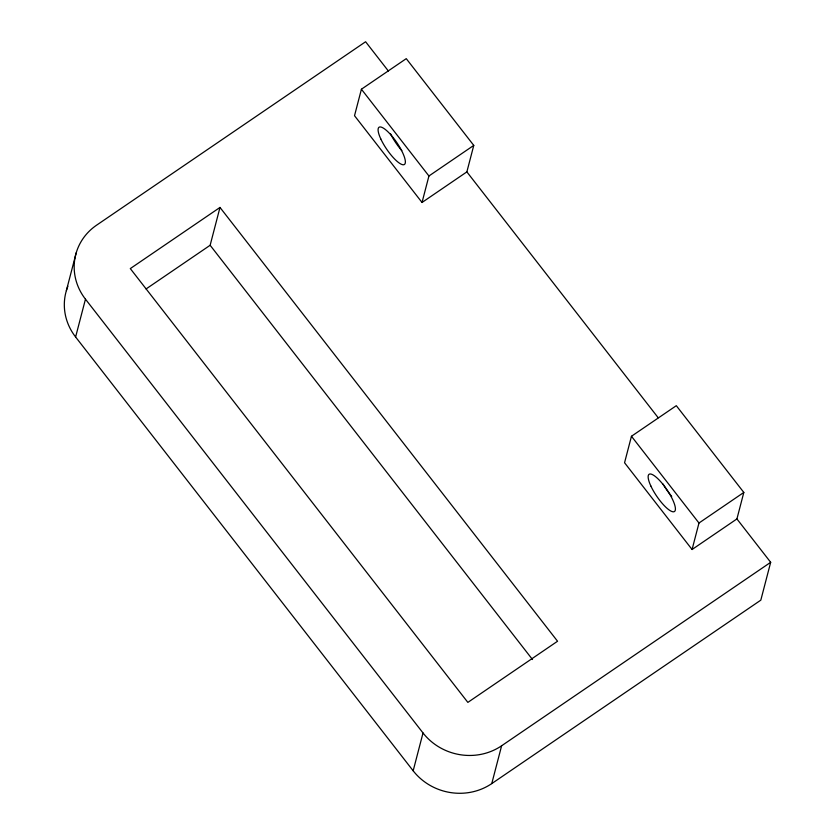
<?xml version="1.0" encoding="UTF-8"?>
<svg xmlns="http://www.w3.org/2000/svg" width="835" height="835" viewBox="0 0 835 835"><rect width="100%" height="100%" fill="white"/><g stroke="black" fill="none" stroke-linecap="round" stroke-linejoin="round"><path stroke-width="1.25" d="M66.372 290.622L76.225 252.786M736.919 518.932L692.079 549.503L624.559 462.747L631.458 436.267L676.308 405.685L743.818 492.441L736.919 518.932L770.674 562.31L760.821 600.146L491.763 783.595A56.342 52.845 14.6 0 1 413.168 770.799L75.609 336.996L85.462 299.17A56.342 52.845 14.6 0 1 96.547 225.21L365.605 41.75L388.369 71.006M146.073 288.952L210.138 245.271L219.991 207.435L557.55 641.238L467.861 702.392L130.302 268.588L219.991 207.435M361.419 89.22L354.52 115.71L422.03 202.467L466.869 171.885L473.769 145.405L406.259 58.648L361.419 89.22L428.929 175.987L422.03 202.467M413.168 770.799L423.021 732.963L85.462 299.17M491.763 783.595L501.626 745.77L770.674 562.31M692.079 549.503L698.978 523.023L743.818 492.441M428.929 175.987L473.769 145.405M466.869 171.885L658.199 417.761M631.458 436.267L698.978 523.023M210.138 245.271L532.5 659.535M75.609 336.996A56.342 52.845 14.6 0 1 67.886 286.259M501.626 745.77A56.342 52.845 14.6 0 1 423.021 732.963M401.802 150.592A22.535 6.054 55.7 0 1 390.415 133.579M671.716 496.408A22.535 6.054 55.7 0 1 663.084 484.091M380.781 138.923A22.535 6.054 55.7 0 0 404.255 164.568A22.535 6.054 55.7 0 0 390.133 134.049A22.535 6.054 55.7 0 0 380.781 138.923M650.83 485.96A22.535 6.054 55.7 0 0 674.304 511.605A22.535 6.054 55.7 0 0 660.182 481.085A22.535 6.054 55.7 0 0 650.83 485.96"/></g></svg>
